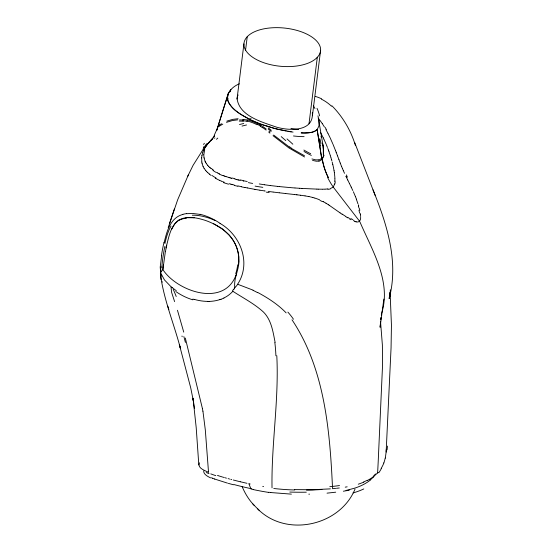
<?xml version="1.0" encoding="UTF-8"?>
<svg xmlns="http://www.w3.org/2000/svg" width="553" height="553" viewBox="0 0 553 553"><rect width="100%" height="100%" fill="white"/><g stroke="black" fill="none" stroke-linecap="round" stroke-linejoin="round"><path stroke-width="0.83" d="M203.774 154.819L204.009 157.536M386.222 449.679L386.181 451.255M203.774 154.792L204.714 149.739M390.328 289.807L390.218 296.602L390.114 293.228M237.064 98.586C239.318 116.061 261.749 121.916 275.829 126.92C288.3 130.84 314.028 132.285 312.321 112.701M238.806 262.336L238.716 257.034M360.646 217.343C360.957 219.804 359.222 222.831 356.402 221.884M334.869 181.052L334.897 178.737M385.303 458.112L386.139 452.078L391.061 347.851L391.441 325.123L390.107 292.433M373.24 476.845L377.623 472.926L378.176 462.232L382.586 364.386L382.379 345.01L380.644 323.063M386.139 452.078L386.16 451.67M163.059 267.583L162.872 269.594L160.688 272.235L161.144 273.804L164.428 279.88L170.995 286.71L171.582 292.267L174.603 301.62M201.658 157.916L201.817 161.988M234.299 288.763L234.79 287.574C233.566 277.903 239.428 269.456 238.841 259.855C238.751 253.509 237.196 247.136 233.967 241.64C227.698 231.251 216.845 224.504 205.64 220.495C196.979 217.688 186.499 215.317 178.246 220.481C170.642 226.239 168.997 236.414 166.702 245.069M201.658 157.882L201.935 155.663M380.595 321.556L380.077 327.252L383.851 299.09M380.74 319.931L380.962 317.491M238.585 264.984L238.716 263.663M163.087 267.286L163.329 265.025M237.03 99.049L243.928 43.86M245.539 50.33L247.239 36.719A38.392 18.954 5.7 0 1 297.714 30.622A38.392 18.954 5.7 0 1 317.311 57.277L309.003 123.775M312.424 115.708L320.609 50.254M390.072 292.219L389.146 298.592C399.059 261.811 386.782 223.834 372.999 189.824M161.649 255.68L160.211 267.099L160.64 272.422M239.366 83.835C232.115 86.579 224 94.743 228.824 102.865M323.332 154.626L323.235 146.849M323.54 155.884L323.505 148.66M237.119 98.123L237.583 96.298M165.402 251.352L162.872 269.594C177.181 291.452 223.288 307.309 235.765 275.788M201.935 155.663L202.82 152.275M381.314 315.099L381.646 313.489M334.524 183.907L334.447 184.267M166.018 247.931L166.577 245.338M381.819 312.687C391.413 281.062 371.948 249.977 359.892 221.815M164.179 242.553C166.764 231.576 170.359 217.661 182.87 214.433M334.42 184.37L333.3 187.121L330.673 188.379M217.764 126.976L216.831 130.266L217.668 127.695L214.122 135.533M227.691 99.934L228.106 98.565M230.214 91.729L230.843 89.676L228.126 93.886L227.49 98.731M168.223 227.587L177.658 199.799L188.31 175.024M227.511 95.828L218.2 125.628L221.559 123.748M228.631 92.683L218.186 125.6L219.016 124.418M174.354 209.013L169.46 223.647M202.868 152.123L205.122 147.395M236.47 273.956L235.827 275.636M383.865 462.944L383.664 463.449A94.846 54.063 27.3 0 1 381.176 468.336M171.541 229.516L174.748 223.924L178.785 220.122M187.695 176.338L193.101 165.285L202.806 149.904M355.026 489.087C339.812 526.138 285.79 537.779 257.574 508.767M237.956 95.406L238.17 94.971M199.37 462.792C197.131 468.025 204.555 470.423 208.198 472.131M206.352 146.227L206.822 145.453M217.82 126.789L218.407 126.008M203.559 149.884L206.228 145.833A80.392 65.116 43.1 0 1 209.428 141.851L210.555 140.78A50.821 13.728 -24.1 0 1 210.997 140.317L212.096 139.169M206.953 144.727L208.281 143.123M208.426 143.22L210.119 141.243A50.821 13.77 -24.1 0 1 210.541 140.787L210.935 140.379A62.814 51.083 43 0 0 214.633 135.741A62.814 50.655 43.4 0 1 210.928 140.379M232.82 291.258L231.901 292.267A47.669 34.749 32.8 0 1 224.407 297.721L223.903 298.005M373.876 476.548L370.441 479.852M378.107 472.4L377.623 472.926M210.707 140.524L212.034 139.232M212.186 139.1L212.649 138.651M321.646 158.324L317.125 129.568C313.772 132.803 308.726 132.886 304.35 132.983M317.125 129.568C313.98 132.616 309.258 132.838 305.125 132.983M369.266 479.479L367.496 480.453M222.804 124.093L217.93 126.996M363.853 482.175L358.275 484.214M226.488 122.337L232.336 120.561L237.797 119.828M226.827 121.121L232.654 119.4L238.094 118.708M221 299.242L219.9 299.622M345.991 490.456L354.349 488.258A95.005 53.689 23.6 0 0 370.531 479.914M318.998 161.117L316.351 161.227L312.542 160.391M347.166 486.827L345.231 487.152M318.818 159.824L315.735 159.865L311.927 158.946M335.726 492.191L327.03 493.152M339.314 487.981L336.452 488.306M186.015 217.688L194.248 217.799M186.672 213.686L192.845 213.465L200.131 214.419M327.452 188.981L325.171 189.147M335.63 488.396L332.553 488.686C329.899 431.105 324.929 369.079 291.984 319.765M330.39 488.866L312.362 489.744L294.417 489.612M209.663 301.447L207.949 301.482M324.867 189.161L322.558 189.209M309.535 494.161L308.83 494.175M322.247 189.209L318.825 189.167M303.562 132.983L304.503 132.983M303.721 132.976L301.15 132.9M318.646 189.167L316.959 189.119M316.89 189.112L302.443 188.455M291.383 494.133L271.046 492.571M302.926 132.955L301.323 132.893M301.834 188.421L302.367 188.449M301.772 188.414L299.484 188.283M299.346 188.269L295.102 187.985M294.88 187.965L291.182 187.681M290.664 187.64L279.334 186.582M279.272 186.575L277.938 186.437M277.696 186.409L270.279 185.545M285.687 193.536L279.313 192.803M285.901 193.564L294.493 194.525M294.784 194.559L296.332 194.739M296.401 194.746L296.954 194.808M297.044 194.822L300.638 195.257M279.147 192.783L273.251 192.071M272.968 192.029L268.164 191.414M270.092 185.525L264.555 184.771M300.701 195.264L305 195.88M272.028 487.822C271.246 444.847 279.085 399.681 276.79 355.662M293.069 132.112L277.35 129.222L263.318 125.04M270.763 492.529L268.744 492.246M264.839 190.958L265.219 191.013M264.583 190.923L259.972 190.218M264.41 184.75L259.26 183.949M291.21 131.897L287.83 131.379M305.09 195.893L308.899 196.578M259.813 190.197L255.341 189.437M263.581 486.55L262.751 486.405M255.216 189.416L254.809 189.347M254.615 189.313L247.336 187.923M286.281 131.068L273.866 128.296L260.885 124.148M243.603 181.073L243.168 180.983M247.267 187.909L245.02 187.446M356.243 221.857L355.862 221.767M308.989 196.591L309.715 196.744M253.364 489.467L250.979 488.97L248.836 483.709M250.143 483.993L249.14 483.778M240.182 180.361L238.827 180.071M241.288 186.658L237.914 185.905M246.997 483.308L240.334 481.774M238.018 179.891L236.774 179.607M310.33 196.882L312.791 197.49M236.712 179.594L236.242 179.483A34.141 6.774 12.3 0 1 234.88 179.089M240.237 481.753L233.311 480.011M234.265 185.041L232.868 184.695M232.806 184.674L231.894 184.446M231.859 184.432L230.753 184.142M231.714 479.596L230.919 479.382M233.49 484.774L228.354 483.37M231.769 178.363L231.202 178.211M230.532 184.087L229.191 183.714M229.488 478.995L229.848 479.092M312.874 197.511L314.733 198.05M355.793 221.753L354.591 221.373M228.776 478.801L228.064 478.608M226.46 478.158L225.14 477.785M230.235 177.942L229.094 177.61M227.511 483.135L214.661 479.05M237.679 284.263L253.101 290.152M194.255 299.498L192.879 299.083M224.262 477.529L222.956 477.149M222.382 476.983L218.359 475.753M314.996 198.126L317.076 198.838A52.742 43.003 70.4 0 1 319.717 199.889M217.903 475.608L217.453 475.456M226.329 176.725L225.5 176.435M224.186 182.179L223.073 181.785M225.271 176.352L224.622 176.117M262.564 124.75L260.076 123.844M224.594 176.103L223.785 175.792M222.424 181.55L221.518 181.197M260.138 123.851L258.479 123.215M223.758 175.785L222.755 175.377M212.449 478.2L211.426 477.778M257.684 122.897L258.541 123.222M208.522 472.262L205.315 429.944L202.937 411.169M221.172 181.059L221.172 181.059A26.012 8.205 11.1 0 1 219.576 180.292M256.889 122.572L257.746 122.904M256.108 122.248L256.958 122.579M255.327 121.916L256.17 122.254M255.389 121.916L253.772 121.238M254.608 121.584L252.244 120.547M253.074 120.9L250.744 119.842M219.389 180.299L215.248 178.177M213.548 223.702L222.804 229.108L229.626 235.391M250.011 119.483L250.813 119.842M249.279 119.123L250.074 119.489M219.479 173.891L218.774 173.538M249.341 119.13C240.866 114.547 230.587 109.37 227.553 99.485M304.482 155.739L291.078 148.197M304.565 156.983L289.012 148.004L273.051 135.72M247.903 118.397C240.797 114.561 233.345 110.227 228.977 103.19M218.324 173.303L217.834 173.041M350.996 219.728L349.296 218.794M257.719 292.461C268.011 298.005 278.021 304.44 286.171 312.908M322.945 201.472L323.567 201.804M217.654 172.944L216.465 172.273M257.332 124.238L260.38 126.029M257.511 123.201L260.539 124.985M323.657 201.852L325.959 203.193M347.692 217.847L345.991 216.804M326.014 203.228L328.371 204.707M328.413 204.734L329.194 205.246M289.53 147.181L273.652 135.056M329.229 205.274L340.047 212.85M342.051 214.232L340.123 212.905M213.576 170.448L212.49 169.674M220.004 223.384C240.762 235.26 251.463 263.18 237.624 284.249A12.83 11.827 69.5 0 1 234.797 287.581M262.73 127.591L266.117 130.093M232.82 291.258C243.161 298.012 254.352 303.687 263.505 312.099C271.475 320.083 273.016 331.911 275.131 342.466M211.066 175.432L209.359 174.084M266.242 129.036L262.882 126.547A33.125 17.406 32.8 0 0 260.484 125.075M268.945 131.185L270.002 132.049M268.834 132.25L269.899 133.121M210.893 168.43L210.32 167.953M172.26 287.788L171.285 286.959M210.278 167.912L209.691 167.393M209.649 167.352L208.55 166.287M331.904 105.768C342.742 116.697 350.892 130.508 355.351 145.239M207.741 172.64L206.469 171.354M242.193 486.778C245.103 493.559 248.974 500.03 254.166 505.311M252.88 504.039L259.537 510.723M208.529 166.266L207.61 165.25M206.428 171.312L205.702 170.49M207.575 165.216L206.38 163.626M205.681 170.469L204.064 168.271M318.231 118.197L319.551 119.828M319.938 120.326L322.185 123.457M322.268 123.575L324.397 126.927M206.366 163.598L205.834 162.734M204.002 168.174L203.089 166.467M313.537 105.962L314.94 108.512M320.477 132.457L320.685 132.844M205.785 162.658L205.46 162.036M325.945 129.596L327.901 133.259M320.996 133.411L323.208 137.711M359.602 221.276L333.293 187.128A63.111 51.111 43 0 1 327.694 177.603M328.012 133.473L330.065 137.683M347.706 179.925L346.489 177.43M347.733 179.988L349.482 183.541M349.503 183.582L351.21 187.114M346.441 177.333L346.123 176.67M205.405 161.918L205.094 161.241M323.305 137.904L323.795 138.934M345.915 176.248L346.088 176.601M351.217 187.135L352.807 190.522M323.927 139.218L326.159 144.271M330.321 138.236L332.588 143.351M353.367 191.746L355.379 196.439M203.082 166.453L202.101 163.543M343.372 170.704L342.507 168.686M332.823 143.891L332.975 144.257M205.087 161.227L204.278 158.815M342.404 168.437L341.678 166.688M333.21 144.81L335.54 150.616M326.408 144.872L327.452 147.485M341.65 166.612L340.738 164.345M355.42 196.536L356.36 198.928M340.524 163.785L340.268 163.128M375.21 195.513L354.618 142.384M335.63 150.858L336.134 152.151M340.233 163.045L338.948 159.665M336.155 152.213L336.328 152.676M336.362 152.752L337.51 155.808M327.832 148.467L328.468 150.167M338.92 159.589L337.53 155.863M328.489 150.229L328.952 151.515M329.014 151.702L330.134 155.027M330.245 155.372L330.908 157.536M177.465 310.274L183.748 332.139M358.372 204.79L358.738 206.027M317.968 115.812L323.146 146.255M160.75 276.604C164.407 301.109 174.064 324.245 180.368 348.127L179.331 344.478L190.73 387.86L193.481 401.54L193.025 398.271L196.197 427.559L198.817 464.949M331.019 157.882L331.51 159.596M167.808 306.148L168.845 309.645M331.524 159.637L331.876 160.916M320.996 136.473L321.162 137.089M185.331 338.083L202.439 408.639M332.187 162.084L332.782 164.469M359.415 208.55L359.816 210.285M332.788 164.483L333.376 167.096M204.23 158.593L204.029 157.646M162.326 282.168L162.216 281.664M202.08 163.439L201.831 162.112M333.48 167.594L334.067 170.732M322.689 143.808L323.042 145.646M203.781 471.412L203.746 471.184A51.049 14.295 1.9 0 1 203.863 470.838M334.081 170.794L334.33 172.384M321.811 159.382L321.839 159.029M321.798 158.787L317.173 129.52L318.95 126.001L319.04 120.416M161.186 276.355L160.909 274.551M321.77 159.098L321.694 158.635M321.846 159.105L321.881 159.312A13.237 6.975 63.1 0 0 323.436 155.787M334.358 172.557L334.724 175.681M193.025 398.271L194.462 408.522M160.37 273.21L161.144 279.707M360.521 214.585L360.653 216.555M334.772 176.241L334.89 178.432M317.311 57.277A38.392 19.244 5.5 0 1 266.809 63.685A38.392 19.244 5.5 0 1 247.239 36.719M210.658 477.889A32.143 9.207 5.2 0 1 203.822 471.972M214.702 479.043A59.897 16.929 6.3 0 1 212.525 478.207M251.359 488.734A142.28 41.288 5.9 0 1 233.995 484.566M268.627 492.405A87.526 25.638 5.9 0 1 253.212 489.564M306.293 492.191A108.54 29.793 5.9 0 1 289.793 492.059M321.964 489.488A143.303 46.839 7.2 0 1 306.5 490.131M339.501 485.541A125.98 52.397 11.2 0 1 329.795 486.688M375.466 473.949A93.837 52.528 21.8 0 1 373.413 476.292M373.22 476.831A94.459 54.139 27.2 0 1 369.238 479.458M367.268 480.26A99.588 56.745 26.5 0 1 363.604 481.946M363.784 488.935A116.821 66.339 26.5 0 1 353.035 492.93M349.344 490.158A131.891 57.754 14 0 1 343.351 491.209M161.006 271.834A11.551 5.412 -69.1 0 1 160.93 266.781M176.248 290.65A45.975 34.106 33.9 0 1 172.37 287.678M192.817 299.823A45.83 34.245 33.8 0 1 175.819 291.528M207.914 301.392A45.643 33.574 34.1 0 1 194.262 299.367M219.88 299.595A46.383 33.899 33.4 0 1 209.649 301.406M223.924 298.039A47.682 34.839 33.2 0 1 221.034 299.277M233.407 289.316A12.857 8.35 78.4 0 1 232.564 290.871M234.189 288.666A23.309 16.853 64.7 0 1 233.712 289.668M200.103 214.288A40.113 24.65 33.4 0 1 220.046 223.336M182.808 214.377A37.756 20.164 26.3 0 1 186.61 213.617M161.421 255.763A36.712 7.514 -80 0 1 164.02 242.249M165.478 251.38A34.134 6.104 -79.6 0 1 166.764 245.186M237.672 264.832A41.392 38.606 72.7 0 1 235.73 273.645M229.543 235.467A39.27 38.696 -8.3 0 1 238.848 257.021M192.306 215.2A33.567 17.323 25.3 0 1 214.91 220.46M179.027 220.322A37.459 19.873 31.5 0 1 186.416 218.2M164.925 243.527A35.558 12.125 -84.2 0 1 171.015 226.032M161.835 267.486A31.867 6.38 -80 0 1 164.884 246.382M330.445 188.856A36.201 20.731 42.6 0 1 328.51 189.299M328.185 188.974A46.348 25.182 37.5 0 1 327.514 189.057M262.82 187.356A85.763 19.459 13.9 0 1 255.106 186.112M252.645 183.437A67.618 9.387 12.4 0 1 248.352 182.635M247.184 181.495A55.894 6.643 12.1 0 1 243.451 180.762M242.829 180.478A44.89 6.38 12.3 0 1 240.209 179.932M238.841 180.015A39.111 6.961 12.4 0 1 238.039 179.836M234.949 178.709A31.203 6.436 12.3 0 1 232.315 178.038M231.313 178.135A28.355 7.037 11.8 0 1 230.387 177.879M229.17 177.548A26.026 7.182 11.3 0 1 226.661 176.753M222.299 175.453A31.5 9.36 10.7 0 1 219.078 173.953M215.788 172.26A47.641 12.989 12.1 0 1 213.154 170.538M212.96 169.702A61.051 16.265 12.6 0 1 211.35 168.485M203.165 149.739A91.39 30.394 -13.8 0 1 203.815 146.669M205.522 145.792A66.954 20.102 -20.4 0 1 206.857 143.58M216.479 139.301A57.443 9.055 -34.3 0 1 217.792 138.091M203.587 144.478A57.443 12.733 -28.8 0 1 204.347 143.268M204.154 147.568A83.724 27.27 -16.3 0 1 205.771 144.914M209.352 174.036A65.344 17.661 14.4 0 1 207.817 172.674M216.036 178.011A43.777 12.152 13.7 0 1 212.076 175.501M228.569 184.19A28.251 8.039 12 0 1 223.294 182.538M237.873 186.278A42.885 7.887 13.2 0 1 234.375 185.455M244.875 187.557A57.692 8.53 13.2 0 1 241.391 186.817M269.214 192.541A141.865 43.03 16.1 0 1 266.249 192.14M320.097 200.476A54.242 44.378 71 0 1 322.427 201.645M345.86 216.493A83.468 31.88 47.5 0 1 342.203 214.101M349.15 218.214A61.853 25.673 49.2 0 1 347.561 217.267M352.932 219.665A40.369 18.56 52 0 1 350.761 218.518M354.514 221.041A28.874 14.689 56.2 0 1 353.291 220.523M304.102 136.632A73.12 35.261 23.8 0 1 293.47 135.969M321.514 158.117A15.29 8.979 60.9 0 1 318.922 160.031M321.853 159.451A13.009 7.735 63.1 0 1 318.977 161.068M328.233 177.444A62.496 50.019 43.5 0 1 322.275 159.409M248.788 119.42A85.383 8.33 -16.2 0 1 251.09 118.563M239.504 124.536A84.16 15.574 -3.2 0 1 243.749 123.499M239.47 119.946A39 15.131 22 0 1 243.562 120.098M242.788 119.434A29.247 13.943 28.4 0 1 247.295 120.084M247.156 119.911A24.436 12.843 31.5 0 1 257.332 123.727M268.336 127.937A56.952 20.122 34.6 0 1 271.316 130.349M287 138.927A79.445 11.122 37.4 0 1 292.848 144.209M291.12 147.872A99.913 62.869 58.5 0 1 289.578 146.863M310.682 153.72A65.973 31.528 50 0 1 303.86 150.029M217.875 126.506A20.357 0.774 -43 0 1 217.986 126.333M218.352 126.575A33.844 1.189 -42.7 0 1 219.306 125.455M242.041 126.077A85.992 15.546 -4.5 0 1 246.541 124.964M239.242 121.114A39.374 15.235 21.6 0 1 243.355 121.245M242.649 120.72A29.461 13.915 27.9 0 1 247.143 121.356M246.908 120.989A24.47 12.906 31.4 0 1 257.152 124.778M260.263 126.215A33.083 17.399 32.7 0 1 262.585 127.764M268.184 128.987A57.042 20.454 34.5 0 1 271.17 131.407M281.214 136.632A78.809 11.551 37.3 0 1 285.797 140.628M311.346 155.407A64.964 31.293 50.3 0 1 304.012 151.453M328.206 177.451A62.496 50.254 44.4 0 1 322.351 159.34M315.286 96.409A38.15 34.784 57 0 1 321.666 98.856M321.521 99.208A41.24 38.24 61.6 0 1 331.517 106.217M360.197 213.32A29.807 18.726 58.4 0 1 360.349 214.523M358.98 210.168A40.369 26.426 56.6 0 1 359.54 213.016M358.399 206.027A61.853 44.544 52 0 1 358.966 208.08M356.319 199.204A83.468 62.862 49.6 0 1 357.929 203.794M347.422 177.174A54.242 10.59 60 0 1 346.337 174.907M344.519 173.31A52.742 12.401 58.9 0 1 343.344 170.677M325.088 127.308A141.865 101.655 4 0 1 326.325 129.499M214.516 138.285A83.724 28.417 -18.7 0 1 214.944 137.911M334.924 181.073A46.341 29.012 36.7 0 1 334.876 181.764M335.194 182.034A36.201 22.238 39.4 0 1 334.841 184.038M324.072 155.193A15.408 8.986 49.3 0 1 321.777 158.289M322.814 145.577A48.664 28.369 57.5 0 1 323.284 148.577M319.814 138.651A77.226 47.772 55.3 0 1 321.044 143.469M318.535 137.904A65.973 38.669 57.3 0 1 320.464 145.999M317.014 108.319A71.731 48.235 14.4 0 1 319.593 115.84M298.661 129.485A72.775 29.337 20.1 0 1 290.954 128.503M287.864 312.106A100.535 72.844 -0.4 0 1 293.477 319.226M253.032 290.332A159.865 139.453 -80.4 0 1 257.629 292.668M274.841 342.514A239.228 191.946 -14.1 0 1 275.899 355.759M294.749 489.972A68.897 19.258 6.6 0 1 273.77 488.486M202.398 408.646A135.409 120.381 -5.1 0 1 202.903 411.176M183.873 336.59A260.498 29.012 80 0 1 185.414 342.473M173.248 289.406A129.395 15.954 80.5 0 1 176.207 296.505M215.788 475.649A80.71 23.62 6.2 0 1 210.776 473.88M209.006 473.651A62.883 16.542 7.7 0 1 206.248 472.511M182.144 336.729A114.83 3.767 76 0 1 181.978 336.024M380.74 319.254A43.646 35.351 43.1 0 1 380.865 317.975M387.411 446.091A123.789 75.422 10 0 1 387.086 449.817M385.206 458.071A100.342 57.132 27.7 0 1 383.823 462.923M381.335 468.536A87.651 49.915 26.5 0 1 378.764 472.78"/></g></svg>
